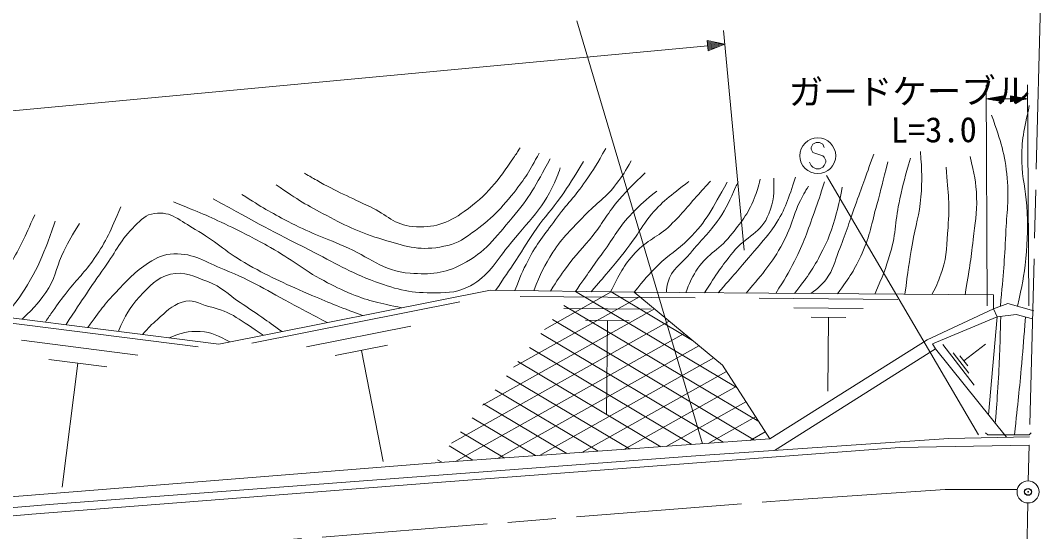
# Model space of a CAD drawing. Units: millimetres, scale not verified. Extents: x 40000 to 680000, y 20000 to 380000.
# Drawn here: x 490314 to 564263, y 296396 to 333448 of the extents above; entities that cross this region are included whole.
import ezdxf
from ezdxf.enums import TextEntityAlignment as Align

# ---------------------------------------------------------------- set-up
doc = ezdxf.new("R2010")
doc.units = ezdxf.units.MM
doc.header["$LTSCALE"] = 1000
doc.header["$PDMODE"] = 32
doc.header["$PDSIZE"] = 500
doc.linetypes.add('CHAIN', pattern=[18.5, 12, -1.5, 3.5, -1.5])
for name, color, linetype, lineweight in [('M-BGD', 7, 'Continuous', 13), ('M-BMK', 2, 'CHAIN', 13), ('M-BMK-SRVR', 3, 'Continuous', 13), ('M-STR-HTXT', 7, 'Continuous', 13), ('M-STR-STRC', 7, 'Continuous', 13)]:
    doc.layers.add(name, color=color, linetype=linetype, lineweight=lineweight)
doc.layers.add('M-OTRS', color=6, linetype='Continuous')
doc.styles.add('ＭＳ ゴシック', font='')
doc.styles.get('ＭＳ ゴシック').set_extended_font_data('MS Gothic')

msp = doc.modelspace()

# ---------------------------------------------------------------- linework, layer by layer
at = {"layer": 'M-BGD'}
for p, q in [((504707, 309991), (524398, 313885)), ((524398, 313885), (534807, 313739)), ((528298, 311053), (533146, 313763)), ((530546, 313799), (542261, 306815)), ((533146, 313763), (539041, 310248)), ((534807, 313739), (560842, 313552)), ((534807, 313739), (541204, 308465)), ((560842, 313552), (560842, 312533)), ((507082, 310052), (522178, 313038)), ((526050, 308308), (535196, 313419)), ((526528, 313445), (539218, 313330)), ((543873, 313306), (553920, 313215)), ((560842, 312533), (561892, 312923)), ((561892, 312923), (563769, 312394)), ((484908, 312502), (504707, 309991)), ((523802, 305562), (536272, 312531)), ((529693, 312570), (536038, 312513)), ((529713, 312782), (543830, 304366)), ((546379, 312614), (551402, 312568)), ((560842, 312533), (556033, 310287)), ((561122, 311966), (560842, 312533)), ((562496, 312125), (561122, 311966)), ((563682, 311812), (562496, 312125)), ((486325, 311919), (503189, 309780)), ((521553, 302816), (537349, 311644)), ((528881, 311765), (543528, 303033)), ((531272, 311710), (534444, 311681)), ((532858, 311695), (532796, 304927)), ((547629, 311932), (550140, 311910)), ((548884, 311921), (548836, 306563)), ((561122, 311966), (556431, 310008)), ((560489, 304859), (561122, 311966)), ((511055, 309793), (518603, 311285)), ((521842, 301488), (538425, 310756)), ((528048, 310748), (541260, 302871)), ((490399, 310260), (498831, 309190)), ((513141, 309159), (516915, 309906)), ((524896, 301706), (539502, 309868)), ((556033, 310287), (544634, 303112)), ((556431, 310008), (556641, 309636)), ((559444, 307002), (557171, 309950)), ((558700, 308779), (560273, 309991)), ((515028, 309533), (516621, 301481)), ((527215, 309731), (538992, 302710)), ((544966, 302273), (556641, 309636)), ((556641, 309636), (561800, 303231)), ((559072, 307890), (557936, 309365)), ((558985, 308411), (558416, 309148)), ((492364, 308868), (496580, 308333)), ((494472, 308601), (493331, 299607)), ((526382, 308714), (536725, 302548)), ((527950, 301923), (540578, 308981)), ((541204, 308465), (544634, 303112)), ((525550, 307697), (534457, 302387)), ((531004, 302141), (541498, 308006)), ((534058, 302358), (542201, 306909)), ((524717, 306680), (532189, 302225)), ((523884, 305663), (529921, 302064)), ((537112, 302576), (542904, 305813)), ((540166, 302793), (543606, 304716)), ((523051, 304646), (527653, 301902)), ((522219, 303629), (525385, 301741)), ((543220, 303011), (544309, 303619)), ((557609, 303147), (563463, 303264)), ((560430, 303398), (560279, 303547)), ((563439, 303414), (560430, 303398)), ((563588, 303565), (563439, 303414)), ((520381, 301384), (544634, 303112)), ((520515, 299946), (554043, 302486)), ((521386, 302612), (523118, 301579)), ((539575, 301900), (557609, 303147)), ((554043, 302486), (563441, 302655)), ((492713, 298386), (539575, 301900)), ((459358, 296488), (520381, 301384)), ((520553, 301595), (520850, 301418)), ((491135, 297660), (520515, 299946)), ((464178, 296003), (492713, 298386)), ((479451, 296644), (491135, 297660))]:
    msp.add_line(p, q, dxfattribs=at)
for points, knots in [([(563445, 327280), (563055, 325459), (562877, 324810), (562900, 323204), (562917, 321945), (563196, 321258), (563263, 320001), (563344, 318510), (563342, 317665), (563191, 316179), (563052, 314817), (562948, 314317), (562590, 312726)], [0, 0, 0, 0, 1, 1, 1, 2, 2, 2, 3, 3, 3, 4, 4, 4, 4]), ([(561348, 312721), (561572, 315236), (561642, 315912), (561735, 317963), (561807, 319540), (561985, 320431), (561844, 322003), (561679, 323840), (561397, 324575), (560716, 326589)], [0, 0, 0, 0, 1, 1, 1, 2, 2, 2, 3, 3, 3, 3]), ([(526532, 324224), (526331, 323876), (526249, 323777), (526059, 323497), (524900, 321790), (524167, 320806), (522492, 319602), (521254, 318712), (520263, 318388), (518743, 318510), (517431, 318616), (516875, 319365), (515686, 319930), (514152, 320658), (513267, 321019), (511792, 321859), (511448, 322054), (511329, 322116), (510918, 322368)], [0, 0, 0, 0, 1, 1, 1, 2, 2, 2, 3, 3, 3, 4, 4, 4, 5, 5, 5, 6, 6, 6, 6]), ([(526164, 313860), (526541, 314896), (526688, 315224), (527113, 316056), (527747, 317296), (528286, 317888), (529102, 319016), (529914, 320137), (530507, 320663), (531286, 321806), (531895, 322700), (532095, 323028), (532742, 324160)], [0, 0, 0, 0, 1, 1, 1, 2, 2, 2, 3, 3, 3, 4, 4, 4, 4]), ([(554423, 313598), (554668, 315375), (554731, 315843), (554970, 317276), (555191, 318602), (555480, 319321), (555588, 320661), (555692, 321936), (555661, 322434), (555552, 323936)], [0, 0, 0, 0, 1, 1, 1, 2, 2, 2, 3, 3, 3, 3]), ([(528716, 323424), (527622, 321388), (527237, 320653), (525950, 319129), (524710, 317661), (524048, 316672), (522346, 315781), (521017, 315084), (520058, 315017), (518561, 315125), (516539, 315272), (515623, 316299), (513757, 317091), (512169, 317765), (511247, 318078), (509717, 318874), (508371, 319574), (507909, 319858), (506368, 320840)], [0, 0, 0, 0, 1, 1, 1, 2, 2, 2, 3, 3, 3, 4, 4, 4, 5, 5, 5, 6, 6, 6, 6]), ([(508843, 321531), (510508, 320411), (511026, 320066), (512519, 319296), (514057, 318503), (514937, 318054), (516596, 317564), (518150, 317105), (519110, 316750), (520709, 317018), (521570, 317162), (522071, 317349), (522783, 317855), (524235, 318886), (524999, 319583), (526095, 320985), (526906, 322023), (527192, 322478), (527915, 323824)], [0, 0, 0, 0, 1, 1, 1, 2, 2, 2, 3, 3, 3, 4, 4, 4, 5, 5, 5, 6, 6, 6, 6]), ([(524760, 313880), (525476, 314930), (525660, 315200), (526226, 316053), (526827, 316959), (527114, 317500), (527745, 318386), (528381, 319277), (528823, 319713), (529456, 320606), (530158, 321597), (530371, 321962), (531130, 323227)], [0, 0, 0, 0, 1, 1, 1, 2, 2, 2, 3, 3, 3, 4, 4, 4, 4]), ([(527527, 313841), (528049, 315152), (528249, 315615), (528910, 316639), (529653, 317791), (530266, 318295), (531203, 319296), (532082, 320235), (532764, 320593), (533532, 321625), (533987, 322236), (534157, 322483), (534588, 323263)], [0, 0, 0, 0, 1, 1, 1, 2, 2, 2, 3, 3, 3, 4, 4, 4, 4]), ([(552167, 323754), (551513, 321928), (551349, 321469), (550820, 320006), (550353, 318711), (550140, 317967), (549619, 316693), (549302, 315916), (549261, 315392), (548746, 314728), (548372, 314246), (548163, 314055), (547618, 313647)], [0, 0, 0, 0, 1, 1, 1, 2, 2, 2, 3, 3, 3, 4, 4, 4, 4]), ([(549545, 313633), (550456, 314900), (550775, 315357), (551330, 316584), (551918, 317883), (552006, 318704), (552386, 320078), (552722, 321295), (552822, 321698), (553186, 323208)], [0, 0, 0, 0, 1, 1, 1, 2, 2, 2, 3, 3, 3, 3]), ([(554824, 323463), (554425, 322071), (554322, 321675), (554060, 320515), (553716, 318995), (553808, 318080), (553368, 316584), (553018, 315394), (552841, 314948), (552241, 313614)], [0, 0, 0, 0, 1, 1, 1, 2, 2, 2, 3, 3, 3, 3]), ([(558792, 313567), (559107, 315474), (559205, 315997), (559374, 317567), (559502, 318758), (559677, 319427), (559628, 320624), (559581, 321790), (559472, 322256), (559155, 323572)], [0, 0, 0, 0, 1, 1, 1, 2, 2, 2, 3, 3, 3, 3]), ([(504294, 320512), (507635, 318682), (508516, 318178), (511282, 316800), (513132, 315878), (514109, 315215), (516050, 314507), (517679, 313912), (518683, 313668), (520417, 313706), (521418, 313728), (522055, 313727), (522929, 314216), (524272, 314966), (524697, 315853), (525659, 317054), (527157, 318927), (528299, 319850), (529189, 322077), (529296, 322344), (529355, 322448), (529444, 322769)], [0, 0, 0, 0, 1, 1, 1, 2, 2, 2, 3, 3, 3, 4, 4, 4, 5, 5, 5, 6, 6, 6, 7, 7, 7, 7]), ([(557408, 322808), (557586, 320794), (557680, 320143), (557554, 318441), (557462, 317209), (557502, 316483), (557117, 315310), (556889, 314615), (556780, 314333), (556388, 313584)], [0, 0, 0, 0, 1, 1, 1, 2, 2, 2, 3, 3, 3, 3]), ([(535607, 322390), (534684, 321531), (534406, 321258), (533714, 320461), (532895, 319515), (532592, 318862), (531822, 317876), (531094, 316946), (530587, 316502), (529893, 315547), (529415, 314891), (529254, 314656), (528731, 313824)], [0, 0, 0, 0, 1, 1, 1, 2, 2, 2, 3, 3, 3, 4, 4, 4, 4]), ([(538773, 321771), (537383, 320694), (536841, 320366), (535898, 319187), (535401, 318564), (535203, 318156), (534733, 317512), (534072, 316605), (533671, 316117), (532950, 315256), (532462, 314673), (532299, 314482), (531676, 313783)], [0, 0, 0, 0, 1, 1, 1, 2, 2, 2, 3, 3, 3, 4, 4, 4, 4]), ([(533093, 313763), (533741, 315093), (533997, 315634), (534879, 316603), (535731, 317539), (536518, 317723), (537427, 318604), (538337, 319487), (538757, 320068), (539610, 321006), (539895, 321319), (539983, 321417), (540338, 321807)], [0, 0, 0, 0, 1, 1, 1, 2, 2, 2, 3, 3, 3, 4, 4, 4, 4]), ([(534807, 313739), (535561, 314686), (535800, 314975), (536517, 315693), (537322, 316499), (537935, 316776), (538737, 317585), (540109, 318970), (540441, 319757), (541539, 321716)], [0, 0, 0, 0, 1, 1, 1, 2, 2, 2, 3, 3, 3, 3]), ([(542340, 321753), (542256, 321559), (542230, 321508), (542158, 321352), (541733, 320435), (541541, 319885), (540957, 319059), (540229, 318029), (539675, 317566), (538883, 316584), (538220, 315763), (537491, 315463), (537245, 314437), (537179, 314163), (537135, 314028), (537137, 313723)], [0, 0, 0, 0, 1, 1, 1, 2, 2, 2, 3, 3, 3, 4, 4, 4, 5, 5, 5, 5]), ([(538552, 313712), (538801, 314433), (538944, 314692), (539283, 315274), (539981, 316473), (540895, 316736), (541758, 317822), (542545, 318813), (543045, 319372), (543505, 320551), (543711, 321079), (543797, 321297), (543942, 321935)], [0, 0, 0, 0, 1, 1, 1, 2, 2, 2, 3, 3, 3, 4, 4, 4, 4]), ([(539901, 313703), (540808, 315125), (541091, 315560), (541976, 316657), (542905, 317808), (544039, 318040), (544560, 319423), (544920, 320377), (544973, 320935), (544924, 322007)], [0, 0, 0, 0, 1, 1, 1, 2, 2, 2, 3, 3, 3, 3]), ([(546489, 322080), (545961, 320459), (545807, 319830), (544997, 318586), (544407, 317680), (543942, 317270), (543250, 316439), (542345, 315351), (542039, 315010), (540884, 313696)], [0, 0, 0, 0, 1, 1, 1, 2, 2, 2, 3, 3, 3, 3]), ([(545068, 313666), (545745, 314730), (545936, 315064), (546417, 316002), (547103, 317341), (547367, 318152), (547872, 319569), (548175, 320416), (548275, 320703), (548600, 321753)], [0, 0, 0, 0, 1, 1, 1, 2, 2, 2, 3, 3, 3, 3]), ([(530546, 313799), (531504, 315180), (531753, 315539), (532550, 316639), (533360, 317758), (533700, 318484), (534661, 319478), (535311, 320151), (535580, 320398), (536444, 321079)], [0, 0, 0, 0, 1, 1, 1, 2, 2, 2, 3, 3, 3, 3]), ([(547436, 321425), (547272, 321177), (547232, 321094), (547108, 320879), (546350, 319566), (546312, 318639), (545579, 317312), (544730, 315774), (544248, 315243), (542923, 313681)], [0, 0, 0, 0, 1, 1, 1, 2, 2, 2, 3, 3, 3, 3]), ([(546416, 313656), (547349, 314844), (547672, 315255), (548273, 316402), (548874, 317551), (549139, 318244), (549474, 319496), (549665, 320213), (549732, 320482), (549874, 321352)], [0, 0, 0, 0, 1, 1, 1, 2, 2, 2, 3, 3, 3, 3]), ([(501406, 320288), (503333, 319512), (503877, 319305), (505410, 318565), (506612, 317984), (507277, 317638), (508443, 316988), (509994, 316123), (510733, 315418), (512301, 314586), (513080, 314172), (513523, 313949), (514339, 313615), (515701, 313058), (516269, 312982), (517970, 312614)], [0, 0, 0, 0, 1, 1, 1, 2, 2, 2, 3, 3, 3, 4, 4, 4, 5, 5, 5, 5]), ([(497585, 319924), (496825, 318160), (496601, 317536), (495668, 316187), (494979, 315190), (494453, 314737), (493703, 313785), (493279, 313248), (493050, 312939), (492659, 312378), (492446, 312071), (492376, 311971), (492124, 311587)], [0, 0, 0, 0, 1, 1, 1, 2, 2, 2, 3, 3, 3, 4, 4, 4, 4]), ([(493622, 311397), (494950, 313422), (495296, 313966), (496432, 315568), (497268, 316746), (497577, 317550), (498616, 318553), (499090, 319010), (499384, 319368), (500036, 319463), (501261, 319640), (501902, 318901), (502984, 318298), (504451, 317480), (505098, 316739), (506550, 315896), (508288, 314888), (509332, 314443), (511173, 313639), (512701, 312972), (513231, 312764), (515137, 312053)], [0, 0, 0, 0, 1, 1, 1, 2, 2, 2, 3, 3, 3, 4, 4, 4, 5, 5, 5, 6, 6, 6, 7, 7, 7, 7]), ([(486914, 312247), (487486, 312731), (487665, 312918), (488089, 313401), (488810, 314219), (489032, 314819), (489578, 315762), (490361, 317116), (490570, 317631), (491349, 319353)], [0, 0, 0, 0, 1, 1, 1, 2, 2, 2, 3, 3, 3, 3]), ([(489129, 311966), (489979, 312992), (490253, 313330), (490839, 314294), (491463, 315319), (491731, 315945), (492174, 317060), (492456, 317771), (492550, 318025), (492829, 318905)], [0, 0, 0, 0, 1, 1, 1, 2, 2, 2, 3, 3, 3, 3]), ([(490449, 311799), (491398, 312724), (491769, 313079), (492368, 314076), (492943, 315034), (492960, 315721), (493460, 316721), (493865, 317529), (494028, 317812), (494600, 318735)], [0, 0, 0, 0, 1, 1, 1, 2, 2, 2, 3, 3, 3, 3]), ([(512550, 311542), (511400, 312166), (511100, 312322), (510166, 312814), (508201, 313849), (507153, 314553), (505095, 315386), (503705, 315949), (502929, 316569), (501431, 316527), (500676, 316505), (500248, 316278), (499611, 315872), (498581, 315215), (498126, 314668), (497282, 313785), (496385, 312847), (496102, 312445), (495202, 311196)], [0, 0, 0, 0, 1, 1, 1, 2, 2, 2, 3, 3, 3, 4, 4, 4, 5, 5, 5, 6, 6, 6, 6]), ([(497414, 310916), (497948, 312080), (498167, 312586), (498956, 313421), (499697, 314205), (500137, 314804), (501188, 315047), (502242, 315289), (502894, 314897), (503906, 314513), (504918, 314128), (505332, 313606), (506235, 313008), (506855, 312598), (507202, 312366), (507812, 311941), (508388, 311539), (508571, 311406), (509274, 310894)], [0, 0, 0, 0, 1, 1, 1, 2, 2, 2, 3, 3, 3, 4, 4, 4, 5, 5, 5, 6, 6, 6, 6]), ([(507906, 310623), (506273, 311725), (505666, 312299), (503978, 312717), (503233, 312902), (502761, 313291), (502037, 313033), (501230, 312745), (500885, 312338), (500242, 311771), (499795, 311377), (499634, 311219), (499164, 310694)], [0, 0, 0, 0, 1, 1, 1, 2, 2, 2, 3, 3, 3, 4, 4, 4, 4]), ([(561378, 311995), (561303, 309510), (561299, 308854), (561166, 306845), (561099, 305835), (561078, 305506), (560970, 304261)], [0, 0, 0, 0, 1, 1, 1, 2, 2, 2, 2]), ([(562362, 303409), (562637, 305906), (562715, 306552), (562893, 308572), (563008, 309890), (563044, 310313), (563163, 311949)], [0, 0, 0, 0, 1, 1, 1, 2, 2, 2, 2]), ([(501099, 310448), (501999, 310788), (502454, 310962), (503348, 310897), (504233, 310833), (504656, 310604), (505492, 310146)], [0, 0, 0, 0, 1, 1, 1, 2, 2, 2, 2])]:
    msp.add_open_spline(points, degree=3, knots=knots, dxfattribs=at)
at = {"layer": 'M-BMK'}
for p, q in [((564263, 334653), (563370, 300077)), ((545999, 298676), (557345, 299438)), ((557345, 299438), (562572, 299438)), ((475303, 293088), (545999, 298676)), ((563330, 298478), (562765, 261960))]:
    msp.add_line(p, q, dxfattribs=at)
at = {"layer": 'M-BMK-SRVR'}
msp.add_circle((563356, 299277), 800, dxfattribs=at)
at = {"layer": 'M-OTRS'}
msp.add_point((563356, 299277), dxfattribs=at)
at = {"layer": 'M-STR-HTXT'}
for p, q in [((542782, 316793), (541289, 332723)), ((397237, 318216), (540138, 331611)), ((541382, 331728), (540103, 331984)), ((540103, 331984), (540173, 331238)), ((540359, 331933), (540110, 331910)), ((540117, 331835), (540615, 331882)), ((540871, 331830), (540124, 331760)), ((540131, 331686), (541126, 331779)), ((541382, 331728), (540138, 331611)), ((540145, 331536), (541140, 331630)), ((540899, 331532), (540152, 331462)), ((540159, 331387), (540657, 331434)), ((540415, 331336), (540166, 331312)), ((541382, 331728), (540173, 331238)), ((560401, 312756), (560315, 328756)), ((563410, 312772), (563324, 328772)), ((560321, 327756), (561570, 327971)), ((560321, 327756), (561571, 327762)), ((560321, 327756), (561572, 327554)), ((561571, 327804), (560571, 327799)), ((561571, 327721), (560571, 327715)), ((560820, 327842), (561570, 327846)), ((560821, 327675), (561571, 327679)), ((561570, 327887), (561070, 327885)), ((561572, 327637), (561072, 327635)), ((561320, 327928), (561570, 327929)), ((561322, 327594), (561572, 327596)), ((561572, 327554), (561570, 327971)), ((561571, 327762), (562080, 327765)), ((563330, 327772), (562079, 327973)), ((562079, 327973), (562081, 327557)), ((562329, 327933), (562079, 327932)), ((562079, 327890), (562579, 327893)), ((562829, 327852), (562079, 327848)), ((562079, 327807), (563079, 327812)), ((563330, 327772), (562080, 327765)), ((562080, 327723), (563080, 327729)), ((562830, 327686), (562080, 327682)), ((562080, 327640), (562580, 327643)), ((563330, 327772), (562081, 327557)), ((562331, 327600), (562081, 327598))]:
    msp.add_line(p, q, dxfattribs=at)
at = {"layer": 'M-STR-STRC'}
for p, q in [((530659, 333411), (539745, 302763)), ((547759, 324469), (547641, 324233)), ((547641, 324233), (547641, 324115)), ((547641, 324115), (547759, 323878)), ((547995, 324587), (547759, 324469)), ((548231, 324587), (547995, 324587)), ((548468, 324469), (548231, 324587)), ((548586, 324233), (548468, 324469)), ((547641, 322933), (547522, 323169)), ((547759, 323878), (548468, 323642)), ((548468, 323642), (548586, 323524)), ((548586, 323524), (548704, 323287)), ((548704, 323169), (548586, 322933)), ((548704, 323287), (548704, 323169)), ((547759, 322815), (547641, 322933)), ((547995, 322696), (547759, 322815)), ((548231, 322696), (547995, 322696)), ((548468, 322815), (548231, 322696)), ((548586, 322933), (548468, 322815)), ((548744, 322214), (559771, 303405))]:
    msp.add_line(p, q, dxfattribs=at)
msp.add_circle((548113, 323642), 1300, dxfattribs=at)

# ---------------------------------------------------------------- texts
at = {"layer": 'M-STR-HTXT', "style": 'ＭＳ ゴシック'}
for s, p in [('ガードケーブル', (554771, 326836)), ('L=3.0', (556531, 324057))]:
    msp.add_text(s, height=1833, rotation=0.308, dxfattribs=at).set_placement(p, align=Align.BOTTOM_CENTER)

doc.saveas('drawing.dxf')
